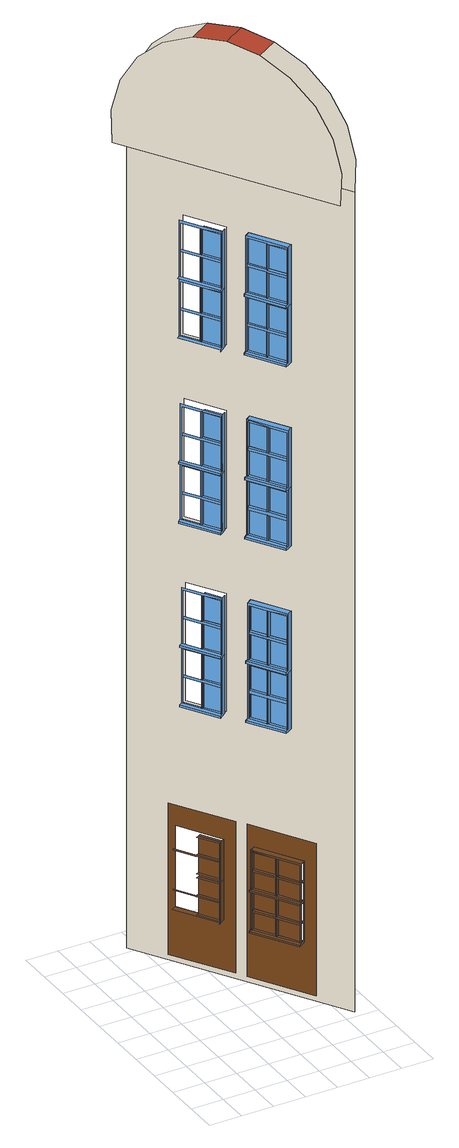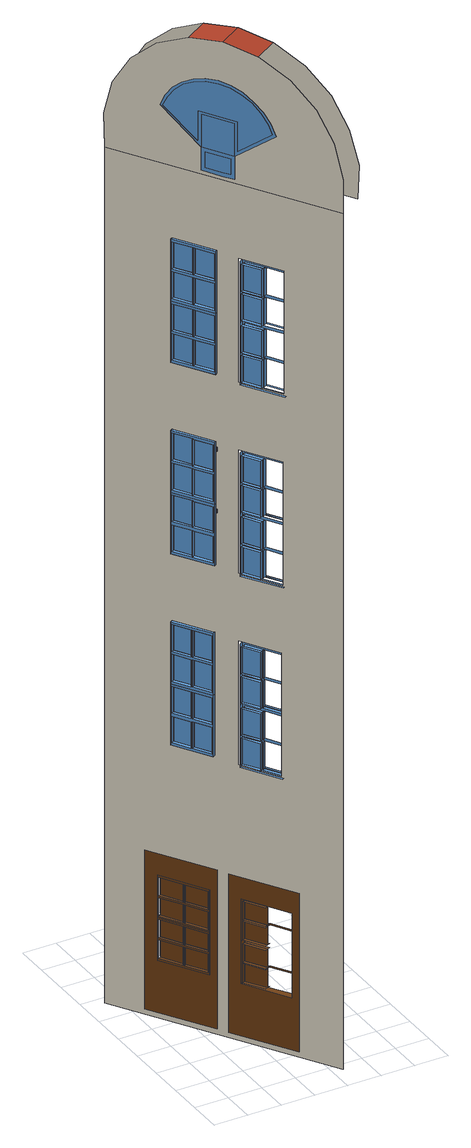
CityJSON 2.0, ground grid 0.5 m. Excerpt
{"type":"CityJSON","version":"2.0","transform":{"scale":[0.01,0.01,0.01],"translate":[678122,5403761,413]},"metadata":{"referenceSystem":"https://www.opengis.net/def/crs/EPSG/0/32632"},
"CityObjects":{
"building1":{"type":"Building","attributes":{"measuredHeight":15.88},"geometry":[{"type":"MultiSurface","lod":"3","boundaries":[[[0,1,2,3,4,5,6,7,8,9,10,11,12]],[[13,14,15,16]],[[17,18,19,20]],[[21,22,23,24]],[[25,26,27,28]],[[24,23,29,30]],[[28,27,31,32]],[[33,34,35,36,37,38,39,40]],[[41,42,43,44,45,46,47,48]],[[49,50,51,52,53,54,14,13]],[[55,56,57,58,59,60,18,17]],[[61,62,63,64,65,66,22,21]],[[67,68,69,70,71,72,26,25]],[[73,74,75,76,77,78,79,80]],[[81,82,83,84,85,86,87,88]],[[41,42,89,90,91,92,93,94,95,96,45,46,97,98]],[[33,34,99,100,101,102,103,104,105,106,37,38,107,108]],[[55,56,109,110,111,112,113,114,115,116,59,60,117,118]],[[49,50,119,120,121,122,123,124,125,126,53,54,127,128]],[[67,68,129,130,131,132,133,134,135,136,71,72,137,138]],[[61,62,139,140,141,142,143,144,145,146,65,66,31,32]],[[147,148,93,92]],[[149,150,103,102]],[[151,152,43,44]],[[153,154,35,36]],[[155,156,113,112]],[[157,158,123,122]],[[159,160,57,58]],[[161,162,51,52]],[[163,164,133,132]],[[165,166,143,142]],[[167,168,69,70]],[[169,170,63,64]],[[105,150,149,100,99,154,153,106]],[[95,148,147,90,89,152,151,96]],[[125,158,157,120,119,162,161,126]],[[115,156,155,110,109,160,159,116]],[[145,166,165,140,139,170,169,146]],[[135,164,163,130,129,168,167,136]],[[171,172,35,154]],[[173,174,149,102]],[[175,176,43,152]],[[177,178,147,92]],[[179,180,51,162]],[[181,182,157,122]],[[183,184,57,160]],[[185,186,155,112]],[[187,188,63,170]],[[189,190,165,142]],[[191,192,69,168]],[[193,194,163,132]],[[195,196,103,150]],[[197,198,153,36]],[[199,200,151,44]],[[201,202,93,148]],[[203,1,0,204]],[[205,206,123,158]],[[207,208,161,52]],[[209,210,159,58]],[[211,212,113,156]],[[213,214,143,166]],[[215,216,169,64]],[[217,218,167,70]],[[219,220,133,164]],[[196,103,102,173]],[[198,153,154,171]],[[200,151,152,175]],[[202,93,92,177]],[[172,35,36,197]],[[176,43,44,199]],[[178,147,148,201]],[[174,149,150,195]],[[206,123,122,181]],[[208,161,162,179]],[[210,159,160,183]],[[212,113,112,185]],[[180,51,52,207]],[[184,57,58,209]],[[186,155,156,211]],[[182,157,158,205]],[[214,143,142,189]],[[216,169,170,187]],[[218,167,168,191]],[[220,133,132,193]],[[188,63,64,215]],[[192,69,70,217]],[[194,163,164,219]],[[190,165,166,213]],[[221,222,223,224]],[[225,226,80,79]],[[227,228,229,230]],[[231,232,88,87]],[[233,234,235,236]],[[196,195,174,173]],[[171,198,197,172]],[[175,200,199,176]],[[202,201,178,177]],[[200,175,178,201]],[[198,171,174,195]],[[206,205,182,181]],[[179,208,207,180]],[[183,210,209,184]],[[212,211,186,185]],[[210,183,186,211]],[[208,179,182,205]],[[214,213,190,189]],[[187,216,215,188]],[[191,218,217,192]],[[220,219,194,193]],[[218,191,194,219]],[[216,187,190,213]],[[198,237,106,153]],[[196,238,104,103]],[[202,239,94,93]],[[200,240,96,151]],[[241,242,243,244]],[[208,245,126,161]],[[206,246,124,123]],[[212,247,114,113]],[[210,248,116,159]],[[249,250,251,252]],[[216,253,146,169]],[[214,254,144,143]],[[220,255,134,133]],[[218,256,136,167]],[[30,257,258,29]],[[259,260,82,81]],[[261,262,263,264]],[[265,266,267,268]],[[269,270,74,73]],[[271,197,36,37]],[[272,195,150,105]],[[273,201,148,95]],[[274,199,44,45]],[[275,207,52,53]],[[276,205,158,125]],[[277,211,156,115]],[[278,209,58,59]],[[279,215,64,65]],[[280,213,166,145]],[[281,219,164,135]],[[282,217,70,71]],[[198,197,283,284]],[[196,195,285,286]],[[202,201,287,288]],[[200,199,289,290]],[[208,207,291,292]],[[206,205,293,294]],[[212,211,295,296]],[[210,209,297,298]],[[216,215,299,300]],[[214,213,301,302]],[[220,219,303,304]],[[218,217,305,306]],[[259,260,227,228]],[[265,266,225,226]],[[261,262,231,232]],[[269,270,233,234]],[[232,231,260,259]],[[226,225,270,269]],[[260,259,307,308]],[[270,269,309,310]],[[266,265,311,312]],[[262,261,313,314]],[[315,316,317,224,223,318,319]],[[320,321,322,319,318,323,324]],[[234,269,73,235]],[[226,265,268,80]],[[228,259,81,229]],[[232,261,264,88]],[[272,195,196,238]],[[237,198,195,272]],[[240,200,201,273]],[[273,201,202,239]],[[274,199,200,240]],[[271,197,198,237]],[[276,205,206,246]],[[245,208,205,276]],[[248,210,211,277]],[[277,211,212,247]],[[278,209,210,248]],[[275,207,208,245]],[[280,213,214,254]],[[253,216,213,280]],[[256,218,219,281]],[[281,219,220,255]],[[282,217,218,256]],[[279,215,216,253]],[[54,14,15,252,251,325,127]],[[60,18,19,127,325,326,117]],[[66,22,23,29,258,327,31]],[[72,26,27,31,327,328,137]],[[38,39,329,244,243,330,107]],[[46,47,331,107,330,332,97]],[[238,272,105,104]],[[237,271,37,106]],[[240,274,45,96]],[[239,273,95,94]],[[246,276,125,124]],[[245,275,53,126]],[[248,278,59,116]],[[247,277,115,114]],[[254,280,145,144]],[[253,279,65,146]],[[256,282,71,136]],[[255,281,135,134]],[[232,88,81,259]],[[226,80,73,269]],[[195,272,333,285]],[[197,271,334,283]],[[199,274,335,289]],[[201,273,336,287]],[[205,276,337,293]],[[207,275,338,291]],[[209,278,339,297]],[[211,277,340,295]],[[213,280,341,301]],[[215,279,342,299]],[[217,282,343,305]],[[219,281,344,303]],[[345,346,347,348],[318,323,349,350,222,223]],[[237,106,105,272]],[[240,96,95,273]],[[245,126,125,276]],[[248,116,115,277]],[[253,146,145,280]],[[256,136,135,281]],[[232,231,351,352]],[[226,225,353,354]],[[234,233,355,356]],[[228,227,357,358]],[[237,198,284,359]],[[238,196,286,360]],[[239,202,288,361]],[[240,200,290,362]],[[245,208,292,363]],[[246,206,294,364]],[[247,212,296,365]],[[248,210,298,366]],[[253,216,300,367]],[[254,214,302,368]],[[255,220,304,369]],[[256,218,306,370]],[[259,228,358,307]],[[261,232,352,313]],[[269,234,356,309]],[[265,226,354,311]],[[275,245,363,338]],[[276,246,364,337]],[[277,247,365,340]],[[278,248,366,339]],[[271,237,359,334]],[[272,238,360,333]],[[273,239,361,336]],[[274,240,362,335]],[[279,253,367,342]],[[280,254,368,341]],[[281,255,369,344]],[[282,256,370,343]],[[204,0,12,371]],[[372,373,374,375]],[[376,377,378,379]],[[380,381,382,383]],[[384,385,386,387]],[[388,389,390,391]],[[392,393,394,395]],[[396,397,398,399]],[[400,401,402,403]],[[404,405,406,407]],[[408,409,410,411]],[[412,413,414,415]],[[416,417,418,419]],[[374,420,421,373]],[[378,422,423,377]],[[424,425,426,427]],[[428,429,430,431]],[[432,433,434,435]],[[436,437,438,439]],[[382,440,441,381]],[[386,442,443,385]],[[379,444,445,446,376]],[[375,376,446,447,372]],[[390,448,449,389]],[[394,450,451,393]],[[408,411,418,417]],[[404,407,414,413]],[[452,453,454,455]],[[456,457,458,459]],[[460,461,462,463]],[[464,465,466,467]],[[387,468,469,470,384]],[[383,384,470,471,380]],[[428,431,438,437]],[[424,427,434,433]],[[395,472,473,474,392]],[[391,392,474,475,388]],[[456,459,466,465]],[[452,455,462,461]],[[476,477,478,479]],[[480,481,482,483]],[[484,485,486,487]],[[488,489,490,491]],[[403,396,492,493,400]],[[399,494,495,492,396]],[[373,421,496,372]],[[377,423,497,376]],[[480,483,478,477]],[[484,487,490,489]],[[409,498,499,410]],[[413,500,501,414]],[[417,502,503,418]],[[405,504,505,406]],[[381,441,506,380]],[[385,443,507,384]],[[389,449,508,388]],[[393,451,509,392]],[[429,510,511,430]],[[433,512,513,434]],[[437,514,515,438]],[[425,516,517,426]],[[398,518,519,397]],[[402,520,521,401]],[[522,523,524,525,526]],[[457,527,528,458]],[[461,529,530,462]],[[465,531,532,466]],[[453,533,534,454]],[[375,419,535,536,537,538,420,374]],[[379,415,539,540,541,542,422,378]],[[383,439,543,544,545,546,440,382]],[[387,435,547,548,549,550,442,386]],[[391,467,551,552,553,554,448,390]],[[395,463,555,556,557,558,450,394]],[[559,416,419,535]],[[560,408,411,561]],[[562,412,415,539]],[[563,404,407,564]],[[565,436,439,543]],[[566,428,431,567]],[[568,432,435,547]],[[569,424,427,570]],[[409,408,571,572]],[[413,412,573,574]],[[405,404,575,576]],[[417,416,577,578]],[[579,464,467,551]],[[580,456,459,581]],[[582,460,463,555]],[[583,452,455,584]],[[429,428,585,586]],[[433,432,587,588]],[[425,424,589,590]],[[437,436,591,592]],[[417,502,559,416]],[[409,498,560,408]],[[413,500,562,412]],[[404,563,500,413]],[[405,504,563,404]],[[408,560,502,417]],[[379,415,414,407,406,505,593,594,595,596,541,542,597,444]],[[375,419,418,411,410,499,598,599,600,601,537,538,497,376]],[[457,456,602,603]],[[461,460,604,605]],[[453,452,606,607]],[[465,464,608,609]],[[481,610,611,482]],[[489,612,613,490]],[[477,614,615,478]],[[485,616,617,486]],[[387,435,434,427,426,517,618,619,620,621,549,550,622,468]],[[383,439,438,431,430,511,623,624,625,626,545,546,507,384]],[[437,514,565,436]],[[429,510,566,428]],[[433,512,568,432]],[[424,569,512,433]],[[425,516,569,424]],[[428,566,514,437]],[[401,521,627,400]],[[397,519,628,396]],[[629,630,631,632,633],[526,525,524,523,522]],[[395,463,462,455,454,534,634,635,636,637,557,558,638,472]],[[391,467,466,459,458,528,639,640,641,642,553,554,509,392]],[[564,643,593,505]],[[561,644,598,499]],[[645,646,647,648,649,650,651,652,653,654,655,656,657,658,659,660,661]],[[465,531,579,464]],[[457,527,580,456]],[[461,529,582,460]],[[452,583,529,461]],[[453,533,583,452]],[[456,580,531,465]],[[662,501,539,540]],[[663,503,535,536]],[[570,664,618,517]],[[567,665,623,511]],[[666,667,668,669,670,671,203,204,371,672,673,674,675],[633,676,677,678,679,680,681,682,683,684,685,686,687,688,629,630,631,632]],[[689,513,547,548]],[[690,515,543,544]],[[633,691,692,629,688,687,686,685,684,683,682,681,680,679,678,677,676],[661,660,659,658,657,656,655,654,653,652,651,650,649,648,647,646,645]],[[629,692,691,633]],[[584,693,634,534]],[[581,694,639,528]],[[695,530,555,556]],[[696,532,551,552]],[[600,644,561,411,418,503,663,601]],[[595,643,564,407,414,501,662,596]],[[485,484,697,698]],[[477,476,699,700]],[[481,480,701,702]],[[489,488,703,704]],[[399,491,705,706,707,708,518,398]],[[403,479,709,710,711,712,520,402]],[[625,665,567,431,438,515,690,626]],[[620,664,570,427,434,513,689,621]],[[641,694,581,459,466,532,696,642]],[[636,693,584,455,462,530,695,637]],[[713,484,487,714]],[[715,480,483,716]],[[717,476,479,709]],[[718,488,491,705]],[[502,559,535,503]],[[498,560,561,499]],[[500,562,539,501]],[[504,563,564,505]],[[514,565,543,515]],[[510,566,567,511]],[[512,568,547,513]],[[516,569,570,517]],[[597,719,445,444]],[[497,720,446,376]],[[408,560,721,571]],[[404,563,722,575]],[[416,559,723,577]],[[412,562,724,573]],[[725,726,598,644]],[[727,728,663,536]],[[729,730,662,540]],[[731,732,593,643]],[[531,579,551,532]],[[527,580,581,528]],[[529,582,555,530]],[[533,583,584,534]],[[622,733,469,468]],[[507,734,470,384]],[[735,736,623,665]],[[737,738,690,544]],[[739,740,689,548]],[[741,742,618,664]],[[485,616,713,484]],[[480,715,614,477]],[[477,614,717,476]],[[481,610,715,480]],[[489,612,718,488]],[[484,713,612,489]],[[638,743,473,472]],[[509,744,474,392]],[[428,566,745,585]],[[424,569,746,589]],[[436,565,747,591]],[[432,568,748,587]],[[749,750,639,694]],[[751,752,696,552]],[[753,754,695,556]],[[755,756,634,693]],[[726,598,499,498]],[[728,663,503,502]],[[730,662,501,500]],[[732,593,505,504]],[[456,580,757,602]],[[452,583,758,606]],[[464,579,759,608]],[[460,582,760,604]],[[559,535,536,727]],[[562,539,540,729]],[[563,564,643,731]],[[560,561,644,725]],[[736,623,511,510]],[[738,690,515,514]],[[740,689,513,512]],[[742,618,517,516]],[[565,543,544,737]],[[568,547,548,739]],[[569,570,664,741]],[[566,567,665,735]],[[403,479,478,483,482,611,761,762,763,764,711,712,628,396]],[[399,491,490,487,486,617,765,766,767,768,707,708,769,494]],[[750,639,528,527]],[[752,696,532,531]],[[754,695,530,529]],[[756,634,534,533]],[[579,551,552,751]],[[582,555,556,753]],[[583,584,693,755]],[[580,581,694,749]],[[498,409,572,770]],[[500,413,574,771]],[[504,405,576,772]],[[502,417,578,773]],[[714,774,765,617]],[[716,775,761,611]],[[776,613,705,706]],[[777,615,709,710]],[[510,429,586,778]],[[512,433,588,779]],[[516,425,590,780]],[[514,437,592,781]],[[527,457,603,782]],[[529,461,605,783]],[[533,453,607,784]],[[531,465,609,785]],[[726,725,560,498]],[[502,728,727,559]],[[500,730,729,562]],[[732,731,563,504]],[[730,500,563,731]],[[728,502,560,725]],[[736,735,566,510]],[[514,738,737,565]],[[512,740,739,568]],[[742,741,569,516]],[[740,512,569,741]],[[738,514,566,735]],[[750,749,580,527]],[[531,752,751,579]],[[529,754,753,582]],[[756,755,583,533]],[[763,775,716,483,478,615,777,764]],[[767,774,714,487,490,613,776,768]],[[488,718,786,703]],[[476,717,787,699]],[[484,713,788,697]],[[480,715,789,701]],[[754,529,583,755]],[[752,531,580,749]],[[628,790,492,396]],[[769,791,495,494]],[[610,715,716,611]],[[614,717,709,615]],[[612,718,705,613]],[[616,713,714,617]],[[728,792,601,663]],[[726,793,599,598]],[[732,794,594,593]],[[730,795,596,662]],[[372,447,796,496]],[[738,797,626,690]],[[736,798,624,623]],[[742,799,619,618]],[[740,800,621,689]],[[380,471,801,506]],[[752,802,642,696]],[[750,803,640,639]],[[756,804,635,634]],[[754,805,637,695]],[[388,475,806,508]],[[807,808,761,775]],[[809,810,777,710]],[[811,812,776,706]],[[813,814,765,774]],[[815,667,666,816],[806,743,473,475],[817,818,819,820],[733,469,471,801],[821,822,823,824],[719,445,447,796],[825,826,827,828],[829,830,831,832],[345,348,347,346]],[[814,765,617,616]],[[810,777,615,614]],[[808,761,611,610]],[[812,776,613,612]],[[713,714,774,813]],[[718,705,706,811]],[[715,716,775,807]],[[717,709,710,809]],[[616,485,698,833]],[[612,489,704,834]],[[614,477,700,835]],[[610,481,702,836]],[[562,500,771,724]],[[563,504,772,722]],[[559,502,773,723]],[[560,498,770,721]],[[837,727,536,537]],[[838,725,644,600]],[[839,731,643,595]],[[840,729,540,541]],[[841,737,544,545]],[[842,735,665,625]],[[843,741,664,620]],[[844,739,548,549]],[[568,512,779,748]],[[569,516,780,746]],[[565,514,781,747]],[[566,510,778,745]],[[445,719,720,446],[575,722,772,576],[771,574,573,724],[845,846,847,848],[849,850,851,852]],[[446,720,796,447],[571,721,770,572],[773,578,577,723],[853,854,855,856],[857,858,859,860]],[[861,751,552,553]],[[862,749,694,641]],[[863,755,693,636]],[[864,753,556,557]],[[728,727,855,854]],[[726,725,857,860]],[[732,731,849,852]],[[730,729,847,846]],[[582,529,783,760]],[[583,533,784,758]],[[579,531,785,759]],[[580,527,782,757]],[[469,733,734,470],[589,746,780,590],[779,588,587,748],[865,866,867,868],[869,870,871,872]],[[470,734,801,471],[585,745,778,586],[781,592,591,747],[873,874,875,876],[877,878,879,880]],[[738,737,875,874]],[[736,735,877,880]],[[742,741,869,872]],[[740,739,867,866]],[[473,743,744,474],[606,758,784,607],[783,605,604,760],[881,882,883,884],[885,886,887,888]],[[474,744,806,475],[602,757,782,603],[785,609,608,759],[889,890,891,892],[893,894,895,896]],[[752,751,891,890]],[[750,749,893,896]],[[756,755,885,888]],[[754,753,883,882]],[[612,812,811,718]],[[614,810,809,717]],[[814,813,713,616]],[[808,807,715,610]],[[812,612,713,813]],[[810,614,715,807]],[[400,493,897,627]],[[838,725,726,793]],[[792,728,725,838]],[[795,730,731,839]],[[839,731,732,794]],[[840,729,730,795]],[[837,727,728,792]],[[810,898,764,777]],[[814,899,766,765]],[[812,900,768,776]],[[808,901,762,761]],[[842,735,736,798]],[[797,738,735,842]],[[800,740,741,843]],[[843,741,742,799]],[[844,739,740,800]],[[841,737,738,797]],[[862,749,750,803]],[[802,752,749,862]],[[805,754,755,863]],[[863,755,756,804]],[[864,753,754,805]],[[861,751,752,802]],[[538,420,421,496,796,720,497]],[[542,422,423,497,720,719,597]],[[546,440,441,506,801,734,507]],[[550,442,443,507,734,733,622]],[[554,448,449,508,806,744,509]],[[558,450,451,509,744,743,638]],[[798,842,625,624]],[[797,841,545,626]],[[800,844,549,621]],[[799,843,620,619]],[[793,838,600,599]],[[792,837,537,601]],[[795,840,541,596]],[[794,839,595,594]],[[803,862,641,640]],[[802,861,553,642]],[[805,864,557,637]],[[804,863,636,635]],[[492,790,897,493],[701,789,836,702],[835,700,699,787],[902,903,904,905],[906,907,908,909]],[[495,791,790,492],[697,788,833,698],[834,704,703,786],[910,911,912,913],[914,915,916,917]],[[725,838,858,857]],[[727,837,856,855]],[[729,840,848,847]],[[731,839,850,849]],[[713,616,833,788]],[[717,614,835,787]],[[715,610,836,789]],[[718,612,834,786]],[[735,842,878,877]],[[737,841,876,875]],[[739,844,868,867]],[[741,843,870,869]],[[749,862,894,893]],[[751,861,892,891]],[[753,864,884,883]],[[755,863,886,885]],[[797,626,625,842]],[[800,621,620,843]],[[792,601,600,838]],[[795,596,595,839]],[[802,642,641,862]],[[805,637,636,863]],[[814,813,914,917]],[[812,811,912,911]],[[810,809,904,903]],[[808,807,906,909]],[[918,807,775,763]],[[792,728,854,853]],[[793,726,860,859]],[[794,732,852,851]],[[795,730,846,845]],[[797,738,874,873]],[[798,736,880,879]],[[799,742,872,871]],[[800,740,866,865]],[[802,752,890,889]],[[803,750,896,895]],[[804,756,888,887]],[[805,754,882,881]],[[919,813,814,899]],[[920,809,810,898]],[[921,811,812,900]],[[918,807,808,901]],[[900,812,813,919]],[[898,810,807,918]],[[813,919,915,914]],[[807,918,907,906]],[[809,920,905,904]],[[811,921,913,912]],[[837,792,853,856]],[[838,793,859,858]],[[839,794,851,850]],[[840,795,845,848]],[[841,797,873,876]],[[842,798,879,878]],[[843,799,871,870]],[[844,800,865,868]],[[861,802,889,892]],[[862,803,895,894]],[[863,804,887,886]],[[864,805,881,884]],[[832,831,830,829],[790,791,495,492,493,897]],[[900,812,911,910]],[[898,810,903,902]],[[901,808,909,908]],[[899,814,917,916]]],"semantics":{"surfaces":[{"type":"WallSurface"},{"type":"Window"},{"type":"Door"},{"type":"RoofSurface"}],"values":[0,1,1,1,1,1,1,1,1,1,1,1,1,2,2,1,1,1,1,1,1,1,1,1,1,1,1,1,1,1,1,1,1,1,1,1,1,1,1,1,1,1,1,1,1,1,1,1,1,1,1,1,1,1,1,3,1,1,1,1,1,1,1,1,1,1,1,1,1,1,1,1,1,1,1,1,1,1,1,1,1,1,1,1,1,1,1,1,2,2,2,2,2,1,1,1,1,1,1,1,1,1,1,1,1,1,1,1,1,1,1,1,1,1,1,1,1,1,1,1,1,1,1,1,1,1,2,2,2,2,1,1,1,1,1,1,1,1,1,1,1,1,1,1,1,1,1,1,1,1,1,1,1,1,2,2,2,2,2,2,2,2,2,2,2,2,2,2,2,2,1,1,1,1,1,1,1,1,1,1,1,1,1,1,1,1,1,1,1,1,1,1,1,1,1,1,1,1,1,1,1,1,1,1,1,1,2,2,1,1,1,1,1,1,1,1,1,1,1,1,2,1,1,1,1,1,1,2,2,2,2,1,1,1,1,1,1,1,1,1,1,1,1,2,2,2,2,1,1,1,1,1,1,1,1,1,1,1,1,3,1,1,1,1,1,1,2,2,1,1,1,1,1,1,1,1,1,1,1,1,1,1,1,1,1,1,1,1,1,1,1,1,1,1,1,1,1,1,2,2,2,2,2,2,1,1,2,2,1,1,1,1,1,1,1,1,1,1,1,1,2,2,1,1,1,1,1,1,1,1,1,1,1,1,1,1,1,1,1,1,1,1,1,1,1,1,1,1,1,1,1,1,1,1,1,1,1,1,1,1,1,1,1,1,1,2,2,2,2,1,1,1,1,1,1,1,1,2,2,1,1,1,1,1,1,1,1,1,1,1,1,1,1,1,1,0,1,1,1,1,1,1,1,1,1,1,2,2,2,2,2,2,1,1,1,1,2,2,2,2,1,1,1,1,1,1,1,1,1,1,1,1,1,1,1,1,1,1,1,1,1,1,1,1,1,1,1,1,2,2,2,2,2,2,1,1,1,1,1,1,1,1,1,1,1,1,1,1,1,1,1,1,1,1,1,1,1,1,1,1,1,1,1,1,2,2,1,1,1,1,1,1,1,1,1,1,1,1,2,2,2,2,1,1,1,1,1,1,1,1,1,1,1,1,1,1,1,1,1,1,1,1,1,1,1,1,2,2,2,2,2,2,1,1,2,2,2,2,2,2,1,1,1,1,1,1,1,1,1,1,1,1,1,1,1,2,2,2,2,0,2,2,2,2,2,2,2,2,2,2,2,2,1,1,1,1,1,1,1,1,1,1,1,1,1,1,1,1,1,1,1,1,1,1,1,1,1,1,1,1,1,1,1,1,1,1,1,1,1,1,1,1,1,1,2,2,2,2,2,2,2,1,1,1,1,1,1,2,2,2,2,1,1,1,1,1,1,1,1,1,1,1,1,1,1,1,1,1,1,1,1,1,1,1,1,1,1,1,1,1,1,2,2,1,1,1,1,2,2,2,2,1,1,1,1,1,1,1,1,1,1,1,1,1,1,2,2,2,2,2,1,1,1,1,1,1,1,1,1,1,1,1,2,2,2,2,2,2,2,2,2,2,1,1,1,1,1,1,1,1,1,1,1,1,2,2,2,2,2]}}]}
},
"vertices":[
[143,239,1537],[116,283,1529],[91,323,1507],[71,356,1473],[57,379,1429],[49,390,1378],[50,389,1327],[235,90,1327],[236,88,1378],[229,100,1429],[215,123,1473],[194,156,1507],[170,196,1529],[120,329,737],[154,274,737],[154,274,734],[120,329,734],[120,329,831],[154,274,831],[154,274,828],[120,329,828],[121,328,447],[154,274,447],[154,274,444],[121,328,444],[121,328,541],[154,274,541],[154,274,538],[121,328,538],[158,277,444],[125,330,444],[158,277,538],[125,330,538],[123,333,1028],[124,332,1028],[140,306,1028],[141,304,1028],[157,278,1028],[158,277,1028],[154,274,1027],[119,331,1027],[123,333,1122],[124,332,1122],[140,306,1122],[141,304,1122],[157,278,1122],[158,277,1122],[154,274,1121],[119,331,1121],[124,332,738],[125,330,738],[140,305,738],[141,304,738],[157,278,738],[158,277,738],[124,332,832],[125,330,832],[140,305,832],[141,304,832],[157,278,832],[158,277,832],[125,330,448],[126,329,448],[141,304,448],[142,303,448],[157,278,448],[158,277,448],[125,330,542],[126,329,542],[141,304,542],[142,303,542],[157,278,542],[158,277,542],[156,280,150],[137,310,150],[136,311,150],[118,341,150],[118,341,148],[136,311,148],[137,310,148],[156,280,148],[156,280,214],[137,310,214],[136,311,214],[118,341,214],[118,341,212],[136,311,212],[137,310,212],[156,280,212],[124,332,1162],[124,332,1166],[124,332,1207],[140,306,1207],[141,304,1207],[157,278,1207],[157,278,1166],[157,278,1162],[158,277,1211],[123,333,1211],[124,332,1069],[124,332,1073],[124,332,1114],[140,306,1114],[141,304,1114],[157,278,1114],[157,278,1073],[157,278,1069],[158,277,1118],[123,333,1118],[125,330,872],[125,330,876],[125,330,917],[140,305,917],[141,304,917],[157,278,917],[157,278,876],[157,278,872],[158,277,921],[124,332,921],[125,330,779],[125,330,783],[125,330,824],[140,305,824],[141,304,824],[157,278,824],[157,278,783],[157,278,779],[158,277,828],[124,332,828],[126,329,582],[126,329,586],[126,329,627],[141,304,627],[142,303,627],[157,278,627],[157,278,586],[157,278,582],[158,277,631],[125,330,631],[126,329,489],[126,329,493],[126,329,534],[141,304,534],[142,303,534],[157,278,534],[157,278,493],[157,278,489],[140,306,1166],[141,304,1166],[140,306,1073],[141,304,1073],[141,304,1162],[140,306,1162],[141,304,1069],[140,306,1069],[140,305,876],[141,304,876],[140,305,783],[141,304,783],[141,304,872],[140,305,872],[141,304,779],[140,305,779],[141,304,586],[142,303,586],[141,304,493],[142,303,493],[142,303,582],[141,304,582],[142,303,489],[141,304,489],[144,308,1069],[144,308,1028],[144,308,1114],[144,308,1073],[144,308,1162],[144,308,1122],[144,308,1207],[144,308,1166],[144,307,779],[144,307,738],[144,307,824],[144,307,783],[144,307,872],[144,307,832],[144,307,917],[144,307,876],[144,307,489],[144,307,448],[144,307,534],[144,307,493],[144,307,582],[144,307,542],[144,307,627],[144,307,586],[144,307,1073],[144,307,1114],[144,307,1028],[144,307,1069],[144,307,1122],[144,307,1162],[144,307,1166],[144,307,1207],[151,305,1529],[178,261,1537],[145,306,783],[145,306,824],[145,306,738],[145,306,779],[145,306,832],[145,306,872],[145,306,876],[145,306,917],[145,305,493],[145,305,534],[145,305,448],[145,305,489],[145,305,542],[145,305,582],[145,305,586],[145,305,627],[117,342,117],[125,347,117],[164,283,117],[157,279,117],[141,312,148],[159,283,148],[141,312,242],[159,283,242],[156,280,242],[137,310,242],[141,312,212],[159,283,212],[141,312,178],[159,283,178],[156,280,178],[137,310,178],[160,281,1069],[160,281,1114],[160,281,1207],[160,281,1162],[123,333,1024],[130,338,1024],[165,282,1024],[158,277,1024],[160,281,779],[160,281,824],[160,281,917],[160,281,872],[124,332,734],[131,336,734],[165,282,734],[158,277,734],[161,281,489],[161,281,534],[161,281,627],[161,281,582],[132,335,444],[165,282,444],[159,283,214],[141,312,214],[159,283,184],[141,312,184],[137,310,184],[156,280,184],[159,283,119],[141,312,119],[137,310,119],[156,280,119],[159,283,150],[141,312,150],[160,281,1028],[160,281,1073],[160,281,1166],[160,281,1122],[160,281,738],[160,281,783],[160,281,876],[160,281,832],[161,281,448],[161,281,493],[161,281,586],[161,281,542],[148,309,1028],[148,309,1069],[148,309,1073],[148,309,1114],[148,309,1166],[148,309,1207],[148,309,1122],[148,309,1162],[149,308,738],[149,308,779],[149,308,783],[149,308,824],[149,308,876],[149,308,917],[149,308,832],[149,308,872],[149,308,448],[149,308,489],[149,308,493],[149,308,534],[149,308,586],[149,308,627],[149,308,542],[149,308,582],[163,285,214],[145,314,214],[163,285,150],[145,314,150],[163,285,119],[145,314,119],[163,285,184],[145,314,184],[157,279,119],[153,276,119],[153,276,117],[164,283,181],[157,279,181],[157,279,184],[153,276,183],[153,276,181],[164,283,245],[157,279,245],[165,282,828],[165,282,921],[165,282,538],[165,282,631],[154,274,1024],[165,282,1118],[154,274,1118],[165,282,1211],[164,283,1073],[164,283,1028],[164,283,1122],[164,283,1166],[164,283,783],[164,283,738],[164,283,832],[164,283,876],[164,283,493],[164,283,448],[164,283,542],[164,283,586],[174,268,38],[119,356,38],[119,356,278],[174,268,278],[125,347,245],[125,347,181],[145,314,212],[163,285,212],[145,314,148],[163,285,148],[145,314,178],[163,285,178],[145,314,242],[163,285,242],[164,283,1069],[164,283,1114],[164,283,1207],[164,283,1162],[164,283,779],[164,283,824],[164,283,917],[164,283,872],[164,283,489],[164,283,534],[164,283,627],[164,283,582],[205,217,1529],[177,246,1029],[173,244,1029],[173,244,1032],[177,246,1033],[177,246,1122],[173,244,1122],[173,244,1126],[177,246,1126],[178,245,739],[173,242,739],[173,242,742],[178,245,743],[178,245,832],[173,242,832],[173,242,836],[178,245,836],[178,243,449],[174,241,449],[174,241,452],[178,243,453],[178,243,542],[174,241,542],[174,241,546],[178,243,546],[181,239,182],[177,237,182],[177,237,184],[181,239,184],[181,239,117],[177,237,117],[177,237,119],[181,239,120],[181,247,1171],[181,247,1212],[178,245,1212],[178,245,1171],[181,247,1077],[181,247,1118],[178,245,1118],[178,245,1077],[181,247,1126],[181,247,1167],[178,245,1167],[178,245,1126],[181,247,1033],[181,247,1073],[178,245,1073],[178,245,1033],[207,188,1032],[207,188,1029],[207,188,1126],[207,188,1122],[182,246,881],[182,246,922],[178,243,922],[178,243,881],[182,246,788],[182,246,828],[178,243,828],[178,243,788],[182,246,836],[182,246,877],[178,243,877],[178,243,836],[182,246,743],[182,246,783],[178,243,783],[178,243,743],[207,188,742],[207,188,739],[207,188,836],[207,188,832],[177,246,1216],[184,251,1216],[184,251,1122],[184,251,1029],[207,188,452],[207,188,449],[207,188,546],[207,188,542],[183,244,591],[183,244,632],[179,242,632],[179,242,591],[183,244,498],[183,244,538],[179,242,538],[179,242,498],[183,244,546],[183,244,587],[179,242,587],[179,242,546],[183,244,453],[183,244,493],[179,242,493],[179,242,453],[178,245,926],[185,250,926],[185,250,832],[185,250,739],[178,243,636],[186,248,636],[186,248,542],[186,248,449],[186,240,120],[186,240,148],[182,237,148],[182,237,120],[186,240,151],[186,240,179],[182,237,179],[182,237,151],[186,240,215],[186,240,243],[182,237,243],[182,237,215],[186,240,184],[186,240,212],[182,237,212],[182,237,184],[189,244,182],[189,244,117],[181,239,246],[189,244,246],[211,190,1029],[211,190,1122],[197,221,1118],[194,219,1118],[197,221,1167],[194,219,1167],[197,221,1073],[194,219,1073],[197,221,1212],[194,219,1212],[211,190,739],[211,190,832],[211,190,449],[211,190,542],[198,220,828],[194,218,828],[198,220,877],[194,218,877],[198,220,783],[194,218,783],[198,220,922],[194,218,922],[218,171,184],[218,171,182],[218,171,119],[218,171,117],[179,260,1339],[192,238,1339],[192,238,1362],[172,270,1362],[172,270,1339],[198,220,538],[194,217,538],[198,220,587],[194,217,587],[198,220,493],[194,217,493],[198,220,632],[194,217,632],[194,219,1033],[194,217,1033],[210,191,1033],[211,190,1033],[194,219,1126],[194,217,1126],[210,191,1126],[211,190,1126],[194,218,743],[195,217,743],[210,191,743],[211,190,743],[194,218,836],[195,217,836],[210,191,836],[211,190,836],[194,217,453],[195,216,453],[210,191,453],[211,190,453],[194,217,546],[195,216,546],[210,191,546],[211,190,546],[197,221,1033],[197,221,1077],[194,219,1077],[197,221,1126],[197,221,1171],[194,219,1171],[198,220,743],[198,220,788],[194,218,788],[198,220,836],[198,220,881],[194,218,881],[185,250,1077],[185,250,1118],[185,250,1126],[185,250,1167],[185,250,1171],[185,250,1212],[185,250,1033],[185,250,1073],[198,220,453],[198,220,498],[194,217,498],[198,220,546],[198,220,591],[194,217,591],[186,248,788],[186,248,828],[186,248,836],[186,248,877],[186,248,881],[186,248,922],[186,248,743],[186,248,783],[194,217,1212],[210,191,1212],[210,191,1171],[210,191,1167],[211,190,1216],[194,217,1118],[210,191,1118],[210,191,1077],[210,191,1073],[187,247,498],[187,247,538],[187,247,546],[187,247,587],[187,247,591],[187,247,632],[187,247,453],[187,247,493],[205,209,179],[201,207,179],[205,209,212],[201,207,212],[205,209,148],[201,207,148],[205,209,243],[201,207,243],[195,217,922],[210,191,922],[210,191,881],[210,191,877],[211,190,926],[195,217,828],[210,191,828],[210,191,788],[210,191,783],[222,173,117],[222,173,182],[169,275,1368],[169,275,1333],[179,260,1333],[195,233,1333],[195,233,1368],[195,216,632],[210,191,632],[210,191,591],[210,191,587],[211,190,636],[195,216,538],[210,191,538],[210,191,498],[210,191,493],[194,217,1171],[194,217,1077],[221,191,1430],[225,185,1416],[198,229,1377],[198,229,1422],[167,279,1422],[167,279,1377],[140,322,1416],[143,317,1430],[149,308,1444],[156,296,1456],[164,283,1464],[173,269,1470],[182,254,1471],[192,239,1470],[201,224,1464],[209,211,1456],[216,200,1444],[194,217,1167],[194,217,1073],[195,217,881],[195,217,788],[270,111,1327],[85,411,1327],[85,412,1378],[92,400,1429],[106,377,1473],[126,345,1507],[230,177,1507],[250,144,1473],[264,121,1429],[271,110,1378],[227,181,1415],[223,188,1432],[217,197,1447],[210,209,1459],[201,223,1468],[192,238,1474],[182,254,1476],[172,270,1474],[163,285,1468],[155,299,1459],[147,311,1447],[141,320,1432],[137,327,1415],[195,217,877],[195,217,783],[195,233,1418],[169,275,1418],[195,216,591],[195,216,498],[195,216,587],[195,216,493],[190,242,215],[190,242,243],[190,242,120],[190,242,148],[190,242,151],[190,242,179],[190,242,184],[190,242,212],[201,207,184],[202,205,184],[221,175,184],[222,173,184],[201,207,120],[202,205,120],[221,175,120],[222,173,120],[205,209,215],[201,207,215],[205,209,151],[201,207,151],[205,209,120],[205,209,184],[219,195,1216],[219,195,1122],[201,224,1077],[201,224,1171],[201,224,1033],[201,224,1126],[198,220,1077],[198,220,1118],[198,220,1033],[198,220,1073],[198,220,1126],[198,220,1167],[198,220,1171],[198,220,1212],[219,195,926],[219,195,832],[199,219,788],[199,219,828],[199,219,743],[199,219,783],[199,219,836],[199,219,877],[199,219,881],[199,219,922],[219,195,636],[219,195,542],[202,223,788],[202,223,881],[202,223,743],[202,223,836],[199,218,498],[199,218,538],[199,218,453],[199,218,493],[199,218,546],[199,218,587],[199,218,591],[199,218,632],[202,222,498],[202,222,591],[202,222,453],[202,222,546],[202,205,179],[221,175,179],[221,175,151],[221,175,148],[202,205,243],[221,175,243],[221,175,215],[221,175,212],[222,173,246],[201,224,1118],[201,224,1167],[201,224,1212],[201,224,1073],[202,205,215],[202,205,151],[202,205,212],[202,205,148],[202,223,828],[202,223,877],[202,223,922],[202,223,783],[202,222,538],[202,222,587],[202,222,632],[202,222,493],[208,212,184],[208,212,120],[208,212,215],[208,212,151],[229,178,182],[229,178,246],[214,194,1073],[214,194,1118],[214,194,1212],[214,194,1167],[219,195,1029],[214,194,783],[214,194,828],[214,194,922],[214,194,877],[219,195,739],[214,194,493],[214,194,538],[214,194,632],[214,194,587],[219,195,449],[206,208,151],[206,208,179],[206,208,120],[206,208,148],[206,208,184],[206,208,212],[206,208,215],[206,208,243],[85,411,30],[270,111,30],[166,280,448],[166,280,635],[133,333,635],[133,333,448],[132,335,738],[166,280,738],[166,280,925],[132,335,925],[166,280,1215],[131,336,1215],[131,336,1028],[166,280,1028],[239,162,279],[183,253,279],[183,253,38],[239,162,38],[208,212,243],[208,212,212],[208,212,148],[208,212,179],[214,194,1033],[214,194,1077],[214,194,1171],[214,194,1126],[214,194,743],[214,194,788],[214,194,881],[214,194,836],[218,196,1167],[202,222,1167],[202,222,1126],[218,196,1126],[202,222,1171],[218,196,1171],[218,196,1212],[202,222,1212],[218,196,1073],[202,222,1073],[202,222,1033],[218,196,1033],[202,222,1077],[218,196,1077],[218,196,1118],[202,222,1118],[214,194,453],[214,194,498],[214,194,591],[214,194,546],[218,196,877],[202,221,877],[202,221,836],[218,196,836],[202,221,881],[218,196,881],[218,196,922],[202,221,922],[218,196,783],[202,221,783],[202,221,743],[218,196,743],[202,221,788],[218,196,788],[218,196,828],[202,221,828],[218,196,587],[203,221,587],[203,221,546],[218,196,546],[203,221,591],[218,196,591],[218,196,632],[203,221,632],[218,196,493],[203,221,493],[203,221,453],[218,196,453],[203,221,498],[218,196,498],[218,196,538],[203,221,538],[229,178,117],[224,177,148],[224,177,243],[224,177,212],[224,177,179],[228,179,148],[209,210,148],[209,210,120],[228,179,120],[209,210,151],[228,179,151],[228,179,179],[209,210,179],[228,179,212],[209,210,212],[209,210,184],[228,179,184],[209,210,215],[228,179,215],[228,179,243],[209,210,243],[224,177,151],[224,177,215],[224,177,120],[224,177,184]
]}
